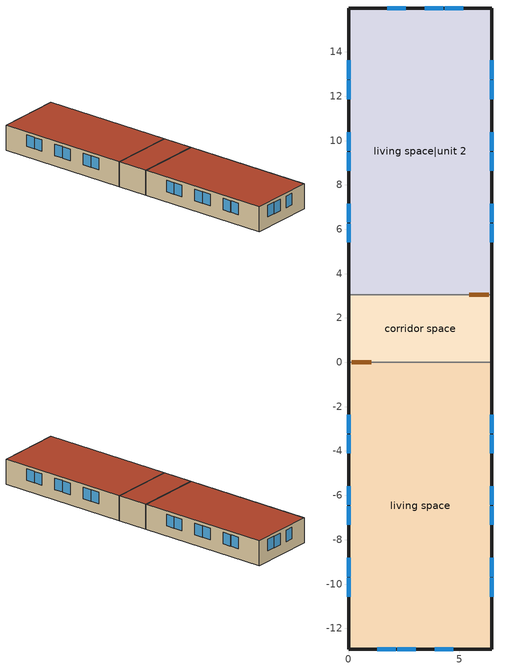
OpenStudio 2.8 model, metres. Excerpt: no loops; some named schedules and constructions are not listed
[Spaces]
living space
 floor foundation (FloorFndGrndFinSlab): 0,-12.93 0,0 6.47,0 6.47,-12.93 z0
 wall outside (WallExtInsFin): 0,0 0,-12.93 6.47,-12.93 6.47,0 z0:2.44
 wall adiabatic (WallIntFinUninsFin): 6.47,0 0,0 z0:2.44
 window (WindowConstruction): 1.28,-12.93 2.12,-12.93 / 2.19,-12.93 3.03,-12.93 / 3.89,-12.93 4.73,-12.93 / 0,-2.36 0,-3.2 / 0,-3.26 0,-4.11 / 0,-5.59 0,-6.44 / 0,-6.5 0,-7.34 / 0,-8.83 0,-9.67 / 0,-9.73 0,-10.57 / 6.47,-10.57 6.47,-9.73 / 6.47,-9.67 6.47,-8.83 / 6.47,-7.34 6.47,-6.5 / 6.47,-6.44 6.47,-5.59 / 6.47,-4.11 6.47,-3.26 / 6.47,-3.2 6.47,-2.36 z1.01:2.13
 roof outside (RoofFinInsExt): 6.47,-12.93 6.47,0 0,0 0,-12.93 z2.44
living space|unit 2
 floor foundation (FloorFndGrndFinSlab 1): 0,3.05 0,15.98 6.47,15.98 6.47,3.05 z0
 wall outside (WallExtInsFin): 6.47,3.05 6.47,15.98 0,15.98 0,3.05 z0:2.44
 wall adiabatic (WallIntFinUninsFin): 0,3.05 6.47,3.05 z0:2.44
 window (WindowConstruction): 5.18,15.98 4.34,15.98 / 4.28,15.98 3.44,15.98 / 2.58,15.98 1.73,15.98 / 0,13.62 0,12.78 / 0,12.72 0,11.87 / 0,10.39 0,9.54 / 0,9.48 0,8.64 / 0,7.15 0,6.31 / 0,6.25 0,5.41 / 6.47,5.41 6.47,6.25 / 6.47,6.31 6.47,7.15 / 6.47,8.64 6.47,9.48 / 6.47,9.54 6.47,10.39 / 6.47,11.87 6.47,12.72 / 6.47,12.78 6.47,13.62 z1.01:2.13
 roof outside (RoofFinInsExt): 6.47,3.05 6.47,15.98 0,15.98 0,3.05 z2.44
corridor space
 floor foundation (FloorFndGrndUnfinSlab): 0,0 0,3.05 6.47,3.05 6.47,0 z0
 wall outside (WallExtUninsUnfin): 0,3.05 0,0 / 6.47,0 6.47,3.05 z0:2.44
 wall adiabatic (WallIntUnfinUninsUnfin): 6.47,3.05 0,3.05 / 0,0 6.47,0 z0:2.44
 door inside (UninsDoor): 0.15,0 1.02,0 / 6.31,3.05 5.44,3.05 z0:2.13
 roof outside (RoofUnfinUninsExt): 6.47,0 6.47,3.05 0,3.05 0,0 z2.44
[Schedule:Rule] Apply Sunday=Yes; Apply Monday=Yes; Apply Tuesday=Yes; Apply Wednesday=Yes; Apply Thursday=Yes; Apply Friday=Yes; Apply Saturday=Yes
Name | Schedule Ruleset | Rule Order | Day Schedule | Date Specification Type | Start Month | Start Day | End Month | End Day | Specific Month 1 | Specific Day 1 | Specific Month 2 | Specific Day 2 | Specific Month 3 | Specific Day 3 | Specific Month 4 | Specific Day 4 | Specific Month 5 | Specific Day 5 | Specific Month 6 | Specific Day 6 | Specific Month 7 | Specific Day 7 | Specific Month 8 | Specific Day 8 | Specific Month 9 | Specific Day 9 | Specific Month 10 | Specific Day 10 | Specific Month 11 | Specific Day 11 | Specific Month 12 | Specific Day 12 | Specific Month 13 | Specific Day 13 | Specific Month 14 | Specific Day 14 | Specific Month 15 | Specific Day 15 | Specific Month 16 | Specific Day 16 | Specific Month 17 | Specific Day 17 | Specific Month 18 | Specific Day 18 | Specific Month 19 | Specific Day 19 | Specific Month 20 | Specific Day 20 | Specific Month 21 | Specific Day 21 | Specific Month 22 | Specific Day 22 | Specific Month 23 | Specific Day 23 | Specific Month 24 | Specific Day 24 | Specific Month 25 | Specific Day 25 | Specific Month 26 | Specific Day 26 | Specific Month 27 | Specific Day 27 | Specific Month 28 | Specific Day 28 | Specific Month 29 | Specific Day 29 | Specific Month 30 | Specific Day 30 | Specific Month 31 | Specific Day 31 | Specific Month 32 | Specific Day 32 | Specific Month 33 | Specific Day 33 | Specific Month 34 | Specific Day 34 | Specific Month 35 | Specific Day 35 | Specific Month 36 | Specific Day 36 | Specific Month 37 | Specific Day 37 | Specific Month 38 | Specific Day 38 | Specific Month 39 | Specific Day 39 | Specific Month 40 | Specific Day 40 | Specific Month 41 | Specific Day 41 | Specific Month 42 | Specific Day 42 | Specific Month 43 | Specific Day 43 | Specific Month 44 | Specific Day 44 | Specific Month 45 | Specific Day 45 | Specific Month 46 | Specific Day 46 | Specific Month 47 | Specific Day 47 | Specific Month 48 | Specific Day 48 | Specific Month 49 | Specific Day 49 | Specific Month 50 | Specific Day 50 | Specific Month 51 | Specific Day 51 | Specific Month 52 | Specific Day 52 | Specific Month 53 | Specific Day 53
res refrig schedule allday ruleset11 | res refrig schedule | 1 | res refrig schedule allday11 | DateRange | 11 | 1 | 11 | 30
res refrig schedule allday ruleset12 | res refrig schedule | 0 | res refrig schedule allday12 | DateRange | 12 | 1 | 12 | 31
res cw schedule allday ruleset1 | res cw schedule | 6 | res cw schedule allday1 | SpecificDates |  |  |  |  | 1 | 1 | 1 | 8 | 1 | 15 | 1 | 22 | 1 | 29 | 2 | 5 | 2 | 12 | 2 | 19 | 2 | 26 | 3 | 5 | 3 | 12 | 3 | 19 | 3 | 26 | 4 | 2 | 4 | 9 | 4 | 16 | 4 | 23 | 4 | 30 | 5 | 7 | 5 | 14 | 5 | 21 | 5 | 28 | 6 | 4 | 6 | 11 | 6 | 18 | 6 | 25 | 7 | 2 | 7 | 9 | 7 | 16 | 7 | 23 | 7 | 30 | 8 | 6 | 8 | 13 | 8 | 20 | 8 | 27 | 9 | 3 | 9 | 10 | 9 | 17 | 9 | 24 | 10 | 1 | 10 | 8 | 10 | 15 | 10 | 22 | 10 | 29 | 11 | 5 | 11 | 12 | 11 | 19 | 11 | 26 | 12 | 3 | 12 | 10 | 12 | 17 | 12 | 24 | 12 | 31
res cw schedule allday ruleset2 | res cw schedule | 5 | res cw schedule allday2 | SpecificDates |  |  |  |  | 1 | 2 | 1 | 9 | 1 | 16 | 1 | 23 | 1 | 30 | 2 | 6 | 2 | 13 | 2 | 20 | 2 | 27 | 3 | 6 | 3 | 13 | 3 | 20 | 3 | 27 | 4 | 3 | 4 | 10 | 4 | 17 | 4 | 24 | 5 | 1 | 5 | 8 | 5 | 15 | 5 | 22 | 5 | 29 | 6 | 5 | 6 | 12 | 6 | 19 | 6 | 26 | 7 | 3 | 7 | 10 | 7 | 17 | 7 | 24 | 7 | 31 | 8 | 7 | 8 | 14 | 8 | 21 | 8 | 28 | 9 | 4 | 9 | 11 | 9 | 18 | 9 | 25 | 10 | 2 | 10 | 9 | 10 | 16 | 10 | 23 | 10 | 30 | 11 | 6 | 11 | 13 | 11 | 20 | 11 | 27 | 12 | 4 | 12 | 11 | 12 | 18 | 12 | 25
res cw schedule allday ruleset3 | res cw schedule | 4 | res cw schedule allday3 | SpecificDates |  |  |  |  | 1 | 3 | 1 | 10 | 1 | 17 | 1 | 24 | 1 | 31 | 2 | 7 | 2 | 14 | 2 | 21 | 2 | 28 | 3 | 7 | 3 | 14 | 3 | 21 | 3 | 28 | 4 | 4 | 4 | 11 | 4 | 18 | 4 | 25 | 5 | 2 | 5 | 9 | 5 | 16 | 5 | 23 | 5 | 30 | 6 | 6 | 6 | 13 | 6 | 20 | 6 | 27 | 7 | 4 | 7 | 11 | 7 | 18 | 7 | 25 | 8 | 1 | 8 | 8 | 8 | 15 | 8 | 22 | 8 | 29 | 9 | 5 | 9 | 12 | 9 | 19 | 9 | 26 | 10 | 3 | 10 | 10 | 10 | 17 | 10 | 24 | 10 | 31 | 11 | 7 | 11 | 14 | 11 | 21 | 11 | 28 | 12 | 5 | 12 | 12 | 12 | 19 | 12 | 26
res cw schedule allday ruleset4 | res cw schedule | 3 | res cw schedule allday4 | SpecificDates |  |  |  |  | 1 | 4 | 1 | 11 | 1 | 18 | 1 | 25 | 2 | 1 | 2 | 8 | 2 | 15 | 2 | 22 | 3 | 1 | 3 | 8 | 3 | 15 | 3 | 22 | 3 | 29 | 4 | 5 | 4 | 12 | 4 | 19 | 4 | 26 | 5 | 3 | 5 | 10 | 5 | 17 | 5 | 24 | 5 | 31 | 6 | 7 | 6 | 14 | 6 | 21 | 6 | 28 | 7 | 5 | 7 | 12 | 7 | 19 | 7 | 26 | 8 | 2 | 8 | 9 | 8 | 16 | 8 | 23 | 8 | 30 | 9 | 6 | 9 | 13 | 9 | 20 | 9 | 27 | 10 | 4 | 10 | 11 | 10 | 18 | 10 | 25 | 11 | 1 | 11 | 8 | 11 | 15 | 11 | 22 | 11 | 29 | 12 | 6 | 12 | 13 | 12 | 20 | 12 | 27
res cw schedule allday ruleset5 | res cw schedule | 2 | res cw schedule allday5 | SpecificDates |  |  |  |  | 1 | 5 | 1 | 12 | 1 | 19 | 1 | 26 | 2 | 2 | 2 | 9 | 2 | 16 | 2 | 23 | 3 | 2 | 3 | 9 | 3 | 16 | 3 | 23 | 3 | 30 | 4 | 6 | 4 | 13 | 4 | 20 | 4 | 27 | 5 | 4 | 5 | 11 | 5 | 18 | 5 | 25 | 6 | 1 | 6 | 8 | 6 | 15 | 6 | 22 | 6 | 29 | 7 | 6 | 7 | 13 | 7 | 20 | 7 | 27 | 8 | 3 | 8 | 10 | 8 | 17 | 8 | 24 | 8 | 31 | 9 | 7 | 9 | 14 | 9 | 21 | 9 | 28 | 10 | 5 | 10 | 12 | 10 | 19 | 10 | 26 | 11 | 2 | 11 | 9 | 11 | 16 | 11 | 23 | 11 | 30 | 12 | 7 | 12 | 14 | 12 | 21 | 12 | 28
res cw schedule allday ruleset6 | res cw schedule | 1 | res cw schedule allday6 | SpecificDates |  |  |  |  | 1 | 6 | 1 | 13 | 1 | 20 | 1 | 27 | 2 | 3 | 2 | 10 | 2 | 17 | 2 | 24 | 3 | 3 | 3 | 10 | 3 | 17 | 3 | 24 | 3 | 31 | 4 | 7 | 4 | 14 | 4 | 21 | 4 | 28 | 5 | 5 | 5 | 12 | 5 | 19 | 5 | 26 | 6 | 2 | 6 | 9 | 6 | 16 | 6 | 23 | 6 | 30 | 7 | 7 | 7 | 14 | 7 | 21 | 7 | 28 | 8 | 4 | 8 | 11 | 8 | 18 | 8 | 25 | 9 | 1 | 9 | 8 | 9 | 15 | 9 | 22 | 9 | 29 | 10 | 6 | 10 | 13 | 10 | 20 | 10 | 27 | 11 | 3 | 11 | 10 | 11 | 17 | 11 | 24 | 12 | 1 | 12 | 8 | 12 | 15 | 12 | 22 | 12 | 29
res cw schedule allday ruleset7 | res cw schedule | 0 | res cw schedule allday7 | SpecificDates |  |  |  |  | 1 | 7 | 1 | 14 | 1 | 21 | 1 | 28 | 2 | 4 | 2 | 11 | 2 | 18 | 2 | 25 | 3 | 4 | 3 | 11 | 3 | 18 | 3 | 25 | 4 | 1 | 4 | 8 | 4 | 15 | 4 | 22 | 4 | 29 | 5 | 6 | 5 | 13 | 5 | 20 | 5 | 27 | 6 | 3 | 6 | 10 | 6 | 17 | 6 | 24 | 7 | 1 | 7 | 8 | 7 | 15 | 7 | 22 | 7 | 29 | 8 | 5 | 8 | 12 | 8 | 19 | 8 | 26 | 9 | 2 | 9 | 9 | 9 | 16 | 9 | 23 | 9 | 30 | 10 | 7 | 10 | 14 | 10 | 21 | 10 | 28 | 11 | 4 | 11 | 11 | 11 | 18 | 11 | 25 | 12 | 2 | 12 | 9 | 12 | 16 | 12 | 23 | 12 | 30
res cw schedule allday ruleset1 1 | res cw schedule 1 | 6 | res cw schedule allday1 1 | SpecificDates |  |  |  |  | 1 | 1 | 1 | 8 | 1 | 15 | 1 | 22 | 1 | 29 | 2 | 5 | 2 | 12 | 2 | 19 | 2 | 26 | 3 | 5 | 3 | 12 | 3 | 19 | 3 | 26 | 4 | 2 | 4 | 9 | 4 | 16 | 4 | 23 | 4 | 30 | 5 | 7 | 5 | 14 | 5 | 21 | 5 | 28 | 6 | 4 | 6 | 11 | 6 | 18 | 6 | 25 | 7 | 2 | 7 | 9 | 7 | 16 | 7 | 23 | 7 | 30 | 8 | 6 | 8 | 13 | 8 | 20 | 8 | 27 | 9 | 3 | 9 | 10 | 9 | 17 | 9 | 24 | 10 | 1 | 10 | 8 | 10 | 15 | 10 | 22 | 10 | 29 | 11 | 5 | 11 | 12 | 11 | 19 | 11 | 26 | 12 | 3 | 12 | 10 | 12 | 17 | 12 | 24 | 12 | 31
res cw schedule allday ruleset2 1 | res cw schedule 1 | 5 | res cw schedule allday2 1 | SpecificDates |  |  |  |  | 1 | 2 | 1 | 9 | 1 | 16 | 1 | 23 | 1 | 30 | 2 | 6 | 2 | 13 | 2 | 20 | 2 | 27 | 3 | 6 | 3 | 13 | 3 | 20 | 3 | 27 | 4 | 3 | 4 | 10 | 4 | 17 | 4 | 24 | 5 | 1 | 5 | 8 | 5 | 15 | 5 | 22 | 5 | 29 | 6 | 5 | 6 | 12 | 6 | 19 | 6 | 26 | 7 | 3 | 7 | 10 | 7 | 17 | 7 | 24 | 7 | 31 | 8 | 7 | 8 | 14 | 8 | 21 | 8 | 28 | 9 | 4 | 9 | 11 | 9 | 18 | 9 | 25 | 10 | 2 | 10 | 9 | 10 | 16 | 10 | 23 | 10 | 30 | 11 | 6 | 11 | 13 | 11 | 20 | 11 | 27 | 12 | 4 | 12 | 11 | 12 | 18 | 12 | 25
res cw schedule allday ruleset3 1 | res cw schedule 1 | 4 | res cw schedule allday3 1 | SpecificDates |  |  |  |  | 1 | 3 | 1 | 10 | 1 | 17 | 1 | 24 | 1 | 31 | 2 | 7 | 2 | 14 | 2 | 21 | 2 | 28 | 3 | 7 | 3 | 14 | 3 | 21 | 3 | 28 | 4 | 4 | 4 | 11 | 4 | 18 | 4 | 25 | 5 | 2 | 5 | 9 | 5 | 16 | 5 | 23 | 5 | 30 | 6 | 6 | 6 | 13 | 6 | 20 | 6 | 27 | 7 | 4 | 7 | 11 | 7 | 18 | 7 | 25 | 8 | 1 | 8 | 8 | 8 | 15 | 8 | 22 | 8 | 29 | 9 | 5 | 9 | 12 | 9 | 19 | 9 | 26 | 10 | 3 | 10 | 10 | 10 | 17 | 10 | 24 | 10 | 31 | 11 | 7 | 11 | 14 | 11 | 21 | 11 | 28 | 12 | 5 | 12 | 12 | 12 | 19 | 12 | 26
res cw schedule allday ruleset4 1 | res cw schedule 1 | 3 | res cw schedule allday4 1 | SpecificDates |  |  |  |  | 1 | 4 | 1 | 11 | 1 | 18 | 1 | 25 | 2 | 1 | 2 | 8 | 2 | 15 | 2 | 22 | 3 | 1 | 3 | 8 | 3 | 15 | 3 | 22 | 3 | 29 | 4 | 5 | 4 | 12 | 4 | 19 | 4 | 26 | 5 | 3 | 5 | 10 | 5 | 17 | 5 | 24 | 5 | 31 | 6 | 7 | 6 | 14 | 6 | 21 | 6 | 28 | 7 | 5 | 7 | 12 | 7 | 19 | 7 | 26 | 8 | 2 | 8 | 9 | 8 | 16 | 8 | 23 | 8 | 30 | 9 | 6 | 9 | 13 | 9 | 20 | 9 | 27 | 10 | 4 | 10 | 11 | 10 | 18 | 10 | 25 | 11 | 1 | 11 | 8 | 11 | 15 | 11 | 22 | 11 | 29 | 12 | 6 | 12 | 13 | 12 | 20 | 12 | 27
res cw schedule allday ruleset5 1 | res cw schedule 1 | 2 | res cw schedule allday5 1 | SpecificDates |  |  |  |  | 1 | 5 | 1 | 12 | 1 | 19 | 1 | 26 | 2 | 2 | 2 | 9 | 2 | 16 | 2 | 23 | 3 | 2 | 3 | 9 | 3 | 16 | 3 | 23 | 3 | 30 | 4 | 6 | 4 | 13 | 4 | 20 | 4 | 27 | 5 | 4 | 5 | 11 | 5 | 18 | 5 | 25 | 6 | 1 | 6 | 8 | 6 | 15 | 6 | 22 | 6 | 29 | 7 | 6 | 7 | 13 | 7 | 20 | 7 | 27 | 8 | 3 | 8 | 10 | 8 | 17 | 8 | 24 | 8 | 31 | 9 | 7 | 9 | 14 | 9 | 21 | 9 | 28 | 10 | 5 | 10 | 12 | 10 | 19 | 10 | 26 | 11 | 2 | 11 | 9 | 11 | 16 | 11 | 23 | 11 | 30 | 12 | 7 | 12 | 14 | 12 | 21 | 12 | 28
res cw schedule allday ruleset6 1 | res cw schedule 1 | 1 | res cw schedule allday6 1 | SpecificDates |  |  |  |  | 1 | 6 | 1 | 13 | 1 | 20 | 1 | 27 | 2 | 3 | 2 | 10 | 2 | 17 | 2 | 24 | 3 | 3 | 3 | 10 | 3 | 17 | 3 | 24 | 3 | 31 | 4 | 7 | 4 | 14 | 4 | 21 | 4 | 28 | 5 | 5 | 5 | 12 | 5 | 19 | 5 | 26 | 6 | 2 | 6 | 9 | 6 | 16 | 6 | 23 | 6 | 30 | 7 | 7 | 7 | 14 | 7 | 21 | 7 | 28 | 8 | 4 | 8 | 11 | 8 | 18 | 8 | 25 | 9 | 1 | 9 | 8 | 9 | 15 | 9 | 22 | 9 | 29 | 10 | 6 | 10 | 13 | 10 | 20 | 10 | 27 | 11 | 3 | 11 | 10 | 11 | 17 | 11 | 24 | 12 | 1 | 12 | 8 | 12 | 15 | 12 | 22 | 12 | 29
res cw schedule allday ruleset7 1 | res cw schedule 1 | 0 | res cw schedule allday7 1 | SpecificDates |  |  |  |  | 1 | 7 | 1 | 14 | 1 | 21 | 1 | 28 | 2 | 4 | 2 | 11 | 2 | 18 | 2 | 25 | 3 | 4 | 3 | 11 | 3 | 18 | 3 | 25 | 4 | 1 | 4 | 8 | 4 | 15 | 4 | 22 | 4 | 29 | 5 | 6 | 5 | 13 | 5 | 20 | 5 | 27 | 6 | 3 | 6 | 10 | 6 | 17 | 6 | 24 | 7 | 1 | 7 | 8 | 7 | 15 | 7 | 22 | 7 | 29 | 8 | 5 | 8 | 12 | 8 | 19 | 8 | 26 | 9 | 2 | 9 | 9 | 9 | 16 | 9 | 23 | 9 | 30 | 10 | 7 | 10 | 14 | 10 | 21 | 10 | 28 | 11 | 4 | 11 | 11 | 11 | 18 | 11 | 25 | 12 | 2 | 12 | 9 | 12 | 16 | 12 | 23 | 12 | 30
res cd gas schedule allday ruleset1 | res cd gas schedule | 6 | res cd gas schedule allday1 | SpecificDates |  |  |  |  | 1 | 1 | 1 | 8 | 1 | 15 | 1 | 22 | 1 | 29 | 2 | 5 | 2 | 12 | 2 | 19 | 2 | 26 | 3 | 5 | 3 | 12 | 3 | 19 | 3 | 26 | 4 | 2 | 4 | 9 | 4 | 16 | 4 | 23 | 4 | 30 | 5 | 7 | 5 | 14 | 5 | 21 | 5 | 28 | 6 | 4 | 6 | 11 | 6 | 18 | 6 | 25 | 7 | 2 | 7 | 9 | 7 | 16 | 7 | 23 | 7 | 30 | 8 | 6 | 8 | 13 | 8 | 20 | 8 | 27 | 9 | 3 | 9 | 10 | 9 | 17 | 9 | 24 | 10 | 1 | 10 | 8 | 10 | 15 | 10 | 22 | 10 | 29 | 11 | 5 | 11 | 12 | 11 | 19 | 11 | 26 | 12 | 3 | 12 | 10 | 12 | 17 | 12 | 24 | 12 | 31
res cd gas schedule allday ruleset2 | res cd gas schedule | 5 | res cd gas schedule allday2 | SpecificDates |  |  |  |  | 1 | 2 | 1 | 9 | 1 | 16 | 1 | 23 | 1 | 30 | 2 | 6 | 2 | 13 | 2 | 20 | 2 | 27 | 3 | 6 | 3 | 13 | 3 | 20 | 3 | 27 | 4 | 3 | 4 | 10 | 4 | 17 | 4 | 24 | 5 | 1 | 5 | 8 | 5 | 15 | 5 | 22 | 5 | 29 | 6 | 5 | 6 | 12 | 6 | 19 | 6 | 26 | 7 | 3 | 7 | 10 | 7 | 17 | 7 | 24 | 7 | 31 | 8 | 7 | 8 | 14 | 8 | 21 | 8 | 28 | 9 | 4 | 9 | 11 | 9 | 18 | 9 | 25 | 10 | 2 | 10 | 9 | 10 | 16 | 10 | 23 | 10 | 30 | 11 | 6 | 11 | 13 | 11 | 20 | 11 | 27 | 12 | 4 | 12 | 11 | 12 | 18 | 12 | 25
res cd gas schedule allday ruleset3 | res cd gas schedule | 4 | res cd gas schedule allday3 | SpecificDates |  |  |  |  | 1 | 3 | 1 | 10 | 1 | 17 | 1 | 24 | 1 | 31 | 2 | 7 | 2 | 14 | 2 | 21 | 2 | 28 | 3 | 7 | 3 | 14 | 3 | 21 | 3 | 28 | 4 | 4 | 4 | 11 | 4 | 18 | 4 | 25 | 5 | 2 | 5 | 9 | 5 | 16 | 5 | 23 | 5 | 30 | 6 | 6 | 6 | 13 | 6 | 20 | 6 | 27 | 7 | 4 | 7 | 11 | 7 | 18 | 7 | 25 | 8 | 1 | 8 | 8 | 8 | 15 | 8 | 22 | 8 | 29 | 9 | 5 | 9 | 12 | 9 | 19 | 9 | 26 | 10 | 3 | 10 | 10 | 10 | 17 | 10 | 24 | 10 | 31 | 11 | 7 | 11 | 14 | 11 | 21 | 11 | 28 | 12 | 5 | 12 | 12 | 12 | 19 | 12 | 26
res cd gas schedule allday ruleset4 | res cd gas schedule | 3 | res cd gas schedule allday4 | SpecificDates |  |  |  |  | 1 | 4 | 1 | 11 | 1 | 18 | 1 | 25 | 2 | 1 | 2 | 8 | 2 | 15 | 2 | 22 | 3 | 1 | 3 | 8 | 3 | 15 | 3 | 22 | 3 | 29 | 4 | 5 | 4 | 12 | 4 | 19 | 4 | 26 | 5 | 3 | 5 | 10 | 5 | 17 | 5 | 24 | 5 | 31 | 6 | 7 | 6 | 14 | 6 | 21 | 6 | 28 | 7 | 5 | 7 | 12 | 7 | 19 | 7 | 26 | 8 | 2 | 8 | 9 | 8 | 16 | 8 | 23 | 8 | 30 | 9 | 6 | 9 | 13 | 9 | 20 | 9 | 27 | 10 | 4 | 10 | 11 | 10 | 18 | 10 | 25 | 11 | 1 | 11 | 8 | 11 | 15 | 11 | 22 | 11 | 29 | 12 | 6 | 12 | 13 | 12 | 20 | 12 | 27
res cd gas schedule allday ruleset5 | res cd gas schedule | 2 | res cd gas schedule allday5 | SpecificDates |  |  |  |  | 1 | 5 | 1 | 12 | 1 | 19 | 1 | 26 | 2 | 2 | 2 | 9 | 2 | 16 | 2 | 23 | 3 | 2 | 3 | 9 | 3 | 16 | 3 | 23 | 3 | 30 | 4 | 6 | 4 | 13 | 4 | 20 | 4 | 27 | 5 | 4 | 5 | 11 | 5 | 18 | 5 | 25 | 6 | 1 | 6 | 8 | 6 | 15 | 6 | 22 | 6 | 29 | 7 | 6 | 7 | 13 | 7 | 20 | 7 | 27 | 8 | 3 | 8 | 10 | 8 | 17 | 8 | 24 | 8 | 31 | 9 | 7 | 9 | 14 | 9 | 21 | 9 | 28 | 10 | 5 | 10 | 12 | 10 | 19 | 10 | 26 | 11 | 2 | 11 | 9 | 11 | 16 | 11 | 23 | 11 | 30 | 12 | 7 | 12 | 14 | 12 | 21 | 12 | 28
res cd gas schedule allday ruleset6 | res cd gas schedule | 1 | res cd gas schedule allday6 | SpecificDates |  |  |  |  | 1 | 6 | 1 | 13 | 1 | 20 | 1 | 27 | 2 | 3 | 2 | 10 | 2 | 17 | 2 | 24 | 3 | 3 | 3 | 10 | 3 | 17 | 3 | 24 | 3 | 31 | 4 | 7 | 4 | 14 | 4 | 21 | 4 | 28 | 5 | 5 | 5 | 12 | 5 | 19 | 5 | 26 | 6 | 2 | 6 | 9 | 6 | 16 | 6 | 23 | 6 | 30 | 7 | 7 | 7 | 14 | 7 | 21 | 7 | 28 | 8 | 4 | 8 | 11 | 8 | 18 | 8 | 25 | 9 | 1 | 9 | 8 | 9 | 15 | 9 | 22 | 9 | 29 | 10 | 6 | 10 | 13 | 10 | 20 | 10 | 27 | 11 | 3 | 11 | 10 | 11 | 17 | 11 | 24 | 12 | 1 | 12 | 8 | 12 | 15 | 12 | 22 | 12 | 29
res cd gas schedule allday ruleset7 | res cd gas schedule | 0 | res cd gas schedule allday7 | SpecificDates |  |  |  |  | 1 | 7 | 1 | 14 | 1 | 21 | 1 | 28 | 2 | 4 | 2 | 11 | 2 | 18 | 2 | 25 | 3 | 4 | 3 | 11 | 3 | 18 | 3 | 25 | 4 | 1 | 4 | 8 | 4 | 15 | 4 | 22 | 4 | 29 | 5 | 6 | 5 | 13 | 5 | 20 | 5 | 27 | 6 | 3 | 6 | 10 | 6 | 17 | 6 | 24 | 7 | 1 | 7 | 8 | 7 | 15 | 7 | 22 | 7 | 29 | 8 | 5 | 8 | 12 | 8 | 19 | 8 | 26 | 9 | 2 | 9 | 9 | 9 | 16 | 9 | 23 | 9 | 30 | 10 | 7 | 10 | 14 | 10 | 21 | 10 | 28 | 11 | 4 | 11 | 11 | 11 | 18 | 11 | 25 | 12 | 2 | 12 | 9 | 12 | 16 | 12 | 23 | 12 | 30
res dw schedule allday ruleset1 | res dw schedule | 6 | res dw schedule allday1 | SpecificDates |  |  |  |  | 1 | 1 | 1 | 8 | 1 | 15 | 1 | 22 | 1 | 29 | 2 | 5 | 2 | 12 | 2 | 19 | 2 | 26 | 3 | 5 | 3 | 12 | 3 | 19 | 3 | 26 | 4 | 2 | 4 | 9 | 4 | 16 | 4 | 23 | 4 | 30 | 5 | 7 | 5 | 14 | 5 | 21 | 5 | 28 | 6 | 4 | 6 | 11 | 6 | 18 | 6 | 25 | 7 | 2 | 7 | 9 | 7 | 16 | 7 | 23 | 7 | 30 | 8 | 6 | 8 | 13 | 8 | 20 | 8 | 27 | 9 | 3 | 9 | 10 | 9 | 17 | 9 | 24 | 10 | 1 | 10 | 8 | 10 | 15 | 10 | 22 | 10 | 29 | 11 | 5 | 11 | 12 | 11 | 19 | 11 | 26 | 12 | 3 | 12 | 10 | 12 | 17 | 12 | 24 | 12 | 31
res dw schedule allday ruleset2 | res dw schedule | 5 | res dw schedule allday2 | SpecificDates |  |  |  |  | 1 | 2 | 1 | 9 | 1 | 16 | 1 | 23 | 1 | 30 | 2 | 6 | 2 | 13 | 2 | 20 | 2 | 27 | 3 | 6 | 3 | 13 | 3 | 20 | 3 | 27 | 4 | 3 | 4 | 10 | 4 | 17 | 4 | 24 | 5 | 1 | 5 | 8 | 5 | 15 | 5 | 22 | 5 | 29 | 6 | 5 | 6 | 12 | 6 | 19 | 6 | 26 | 7 | 3 | 7 | 10 | 7 | 17 | 7 | 24 | 7 | 31 | 8 | 7 | 8 | 14 | 8 | 21 | 8 | 28 | 9 | 4 | 9 | 11 | 9 | 18 | 9 | 25 | 10 | 2 | 10 | 9 | 10 | 16 | 10 | 23 | 10 | 30 | 11 | 6 | 11 | 13 | 11 | 20 | 11 | 27 | 12 | 4 | 12 | 11 | 12 | 18 | 12 | 25
res dw schedule allday ruleset3 | res dw schedule | 4 | res dw schedule allday3 | SpecificDates |  |  |  |  | 1 | 3 | 1 | 10 | 1 | 17 | 1 | 24 | 1 | 31 | 2 | 7 | 2 | 14 | 2 | 21 | 2 | 28 | 3 | 7 | 3 | 14 | 3 | 21 | 3 | 28 | 4 | 4 | 4 | 11 | 4 | 18 | 4 | 25 | 5 | 2 | 5 | 9 | 5 | 16 | 5 | 23 | 5 | 30 | 6 | 6 | 6 | 13 | 6 | 20 | 6 | 27 | 7 | 4 | 7 | 11 | 7 | 18 | 7 | 25 | 8 | 1 | 8 | 8 | 8 | 15 | 8 | 22 | 8 | 29 | 9 | 5 | 9 | 12 | 9 | 19 | 9 | 26 | 10 | 3 | 10 | 10 | 10 | 17 | 10 | 24 | 10 | 31 | 11 | 7 | 11 | 14 | 11 | 21 | 11 | 28 | 12 | 5 | 12 | 12 | 12 | 19 | 12 | 26
res dw schedule allday ruleset4 | res dw schedule | 3 | res dw schedule allday4 | SpecificDates |  |  |  |  | 1 | 4 | 1 | 11 | 1 | 18 | 1 | 25 | 2 | 1 | 2 | 8 | 2 | 15 | 2 | 22 | 3 | 1 | 3 | 8 | 3 | 15 | 3 | 22 | 3 | 29 | 4 | 5 | 4 | 12 | 4 | 19 | 4 | 26 | 5 | 3 | 5 | 10 | 5 | 17 | 5 | 24 | 5 | 31 | 6 | 7 | 6 | 14 | 6 | 21 | 6 | 28 | 7 | 5 | 7 | 12 | 7 | 19 | 7 | 26 | 8 | 2 | 8 | 9 | 8 | 16 | 8 | 23 | 8 | 30 | 9 | 6 | 9 | 13 | 9 | 20 | 9 | 27 | 10 | 4 | 10 | 11 | 10 | 18 | 10 | 25 | 11 | 1 | 11 | 8 | 11 | 15 | 11 | 22 | 11 | 29 | 12 | 6 | 12 | 13 | 12 | 20 | 12 | 27
res dw schedule allday ruleset5 | res dw schedule | 2 | res dw schedule allday5 | SpecificDates |  |  |  |  | 1 | 5 | 1 | 12 | 1 | 19 | 1 | 26 | 2 | 2 | 2 | 9 | 2 | 16 | 2 | 23 | 3 | 2 | 3 | 9 | 3 | 16 | 3 | 23 | 3 | 30 | 4 | 6 | 4 | 13 | 4 | 20 | 4 | 27 | 5 | 4 | 5 | 11 | 5 | 18 | 5 | 25 | 6 | 1 | 6 | 8 | 6 | 15 | 6 | 22 | 6 | 29 | 7 | 6 | 7 | 13 | 7 | 20 | 7 | 27 | 8 | 3 | 8 | 10 | 8 | 17 | 8 | 24 | 8 | 31 | 9 | 7 | 9 | 14 | 9 | 21 | 9 | 28 | 10 | 5 | 10 | 12 | 10 | 19 | 10 | 26 | 11 | 2 | 11 | 9 | 11 | 16 | 11 | 23 | 11 | 30 | 12 | 7 | 12 | 14 | 12 | 21 | 12 | 28
res dw schedule allday ruleset6 | res dw schedule | 1 | res dw schedule allday6 | SpecificDates |  |  |  |  | 1 | 6 | 1 | 13 | 1 | 20 | 1 | 27 | 2 | 3 | 2 | 10 | 2 | 17 | 2 | 24 | 3 | 3 | 3 | 10 | 3 | 17 | 3 | 24 | 3 | 31 | 4 | 7 | 4 | 14 | 4 | 21 | 4 | 28 | 5 | 5 | 5 | 12 | 5 | 19 | 5 | 26 | 6 | 2 | 6 | 9 | 6 | 16 | 6 | 23 | 6 | 30 | 7 | 7 | 7 | 14 | 7 | 21 | 7 | 28 | 8 | 4 | 8 | 11 | 8 | 18 | 8 | 25 | 9 | 1 | 9 | 8 | 9 | 15 | 9 | 22 | 9 | 29 | 10 | 6 | 10 | 13 | 10 | 20 | 10 | 27 | 11 | 3 | 11 | 10 | 11 | 17 | 11 | 24 | 12 | 1 | 12 | 8 | 12 | 15 | 12 | 22 | 12 | 29
res dw schedule allday ruleset7 | res dw schedule | 0 | res dw schedule allday7 | SpecificDates |  |  |  |  | 1 | 7 | 1 | 14 | 1 | 21 | 1 | 28 | 2 | 4 | 2 | 11 | 2 | 18 | 2 | 25 | 3 | 4 | 3 | 11 | 3 | 18 | 3 | 25 | 4 | 1 | 4 | 8 | 4 | 15 | 4 | 22 | 4 | 29 | 5 | 6 | 5 | 13 | 5 | 20 | 5 | 27 | 6 | 3 | 6 | 10 | 6 | 17 | 6 | 24 | 7 | 1 | 7 | 8 | 7 | 15 | 7 | 22 | 7 | 29 | 8 | 5 | 8 | 12 | 8 | 19 | 8 | 26 | 9 | 2 | 9 | 9 | 9 | 16 | 9 | 23 | 9 | 30 | 10 | 7 | 10 | 14 | 10 | 21 | 10 | 28 | 11 | 4 | 11 | 11 | 11 | 18 | 11 | 25 | 12 | 2 | 12 | 9 | 12 | 16 | 12 | 23 | 12 | 30
res dw schedule allday ruleset1 1 | res dw schedule 1 | 6 | res dw schedule allday1 1 | SpecificDates |  |  |  |  | 1 | 1 | 1 | 8 | 1 | 15 | 1 | 22 | 1 | 29 | 2 | 5 | 2 | 12 | 2 | 19 | 2 | 26 | 3 | 5 | 3 | 12 | 3 | 19 | 3 | 26 | 4 | 2 | 4 | 9 | 4 | 16 | 4 | 23 | 4 | 30 | 5 | 7 | 5 | 14 | 5 | 21 | 5 | 28 | 6 | 4 | 6 | 11 | 6 | 18 | 6 | 25 | 7 | 2 | 7 | 9 | 7 | 16 | 7 | 23 | 7 | 30 | 8 | 6 | 8 | 13 | 8 | 20 | 8 | 27 | 9 | 3 | 9 | 10 | 9 | 17 | 9 | 24 | 10 | 1 | 10 | 8 | 10 | 15 | 10 | 22 | 10 | 29 | 11 | 5 | 11 | 12 | 11 | 19 | 11 | 26 | 12 | 3 | 12 | 10 | 12 | 17 | 12 | 24 | 12 | 31
res dw schedule allday ruleset2 1 | res dw schedule 1 | 5 | res dw schedule allday2 1 | SpecificDates |  |  |  |  | 1 | 2 | 1 | 9 | 1 | 16 | 1 | 23 | 1 | 30 | 2 | 6 | 2 | 13 | 2 | 20 | 2 | 27 | 3 | 6 | 3 | 13 | 3 | 20 | 3 | 27 | 4 | 3 | 4 | 10 | 4 | 17 | 4 | 24 | 5 | 1 | 5 | 8 | 5 | 15 | 5 | 22 | 5 | 29 | 6 | 5 | 6 | 12 | 6 | 19 | 6 | 26 | 7 | 3 | 7 | 10 | 7 | 17 | 7 | 24 | 7 | 31 | 8 | 7 | 8 | 14 | 8 | 21 | 8 | 28 | 9 | 4 | 9 | 11 | 9 | 18 | 9 | 25 | 10 | 2 | 10 | 9 | 10 | 16 | 10 | 23 | 10 | 30 | 11 | 6 | 11 | 13 | 11 | 20 | 11 | 27 | 12 | 4 | 12 | 11 | 12 | 18 | 12 | 25
res dw schedule allday ruleset3 1 | res dw schedule 1 | 4 | res dw schedule allday3 1 | SpecificDates |  |  |  |  | 1 | 3 | 1 | 10 | 1 | 17 | 1 | 24 | 1 | 31 | 2 | 7 | 2 | 14 | 2 | 21 | 2 | 28 | 3 | 7 | 3 | 14 | 3 | 21 | 3 | 28 | 4 | 4 | 4 | 11 | 4 | 18 | 4 | 25 | 5 | 2 | 5 | 9 | 5 | 16 | 5 | 23 | 5 | 30 | 6 | 6 | 6 | 13 | 6 | 20 | 6 | 27 | 7 | 4 | 7 | 11 | 7 | 18 | 7 | 25 | 8 | 1 | 8 | 8 | 8 | 15 | 8 | 22 | 8 | 29 | 9 | 5 | 9 | 12 | 9 | 19 | 9 | 26 | 10 | 3 | 10 | 10 | 10 | 17 | 10 | 24 | 10 | 31 | 11 | 7 | 11 | 14 | 11 | 21 | 11 | 28 | 12 | 5 | 12 | 12 | 12 | 19 | 12 | 26
res dw schedule allday ruleset4 1 | res dw schedule 1 | 3 | res dw schedule allday4 1 | SpecificDates |  |  |  |  | 1 | 4 | 1 | 11 | 1 | 18 | 1 | 25 | 2 | 1 | 2 | 8 | 2 | 15 | 2 | 22 | 3 | 1 | 3 | 8 | 3 | 15 | 3 | 22 | 3 | 29 | 4 | 5 | 4 | 12 | 4 | 19 | 4 | 26 | 5 | 3 | 5 | 10 | 5 | 17 | 5 | 24 | 5 | 31 | 6 | 7 | 6 | 14 | 6 | 21 | 6 | 28 | 7 | 5 | 7 | 12 | 7 | 19 | 7 | 26 | 8 | 2 | 8 | 9 | 8 | 16 | 8 | 23 | 8 | 30 | 9 | 6 | 9 | 13 | 9 | 20 | 9 | 27 | 10 | 4 | 10 | 11 | 10 | 18 | 10 | 25 | 11 | 1 | 11 | 8 | 11 | 15 | 11 | 22 | 11 | 29 | 12 | 6 | 12 | 13 | 12 | 20 | 12 | 27
res dw schedule allday ruleset5 1 | res dw schedule 1 | 2 | res dw schedule allday5 1 | SpecificDates |  |  |  |  | 1 | 5 | 1 | 12 | 1 | 19 | 1 | 26 | 2 | 2 | 2 | 9 | 2 | 16 | 2 | 23 | 3 | 2 | 3 | 9 | 3 | 16 | 3 | 23 | 3 | 30 | 4 | 6 | 4 | 13 | 4 | 20 | 4 | 27 | 5 | 4 | 5 | 11 | 5 | 18 | 5 | 25 | 6 | 1 | 6 | 8 | 6 | 15 | 6 | 22 | 6 | 29 | 7 | 6 | 7 | 13 | 7 | 20 | 7 | 27 | 8 | 3 | 8 | 10 | 8 | 17 | 8 | 24 | 8 | 31 | 9 | 7 | 9 | 14 | 9 | 21 | 9 | 28 | 10 | 5 | 10 | 12 | 10 | 19 | 10 | 26 | 11 | 2 | 11 | 9 | 11 | 16 | 11 | 23 | 11 | 30 | 12 | 7 | 12 | 14 | 12 | 21 | 12 | 28
res dw schedule allday ruleset6 1 | res dw schedule 1 | 1 | res dw schedule allday6 1 | SpecificDates |  |  |  |  | 1 | 6 | 1 | 13 | 1 | 20 | 1 | 27 | 2 | 3 | 2 | 10 | 2 | 17 | 2 | 24 | 3 | 3 | 3 | 10 | 3 | 17 | 3 | 24 | 3 | 31 | 4 | 7 | 4 | 14 | 4 | 21 | 4 | 28 | 5 | 5 | 5 | 12 | 5 | 19 | 5 | 26 | 6 | 2 | 6 | 9 | 6 | 16 | 6 | 23 | 6 | 30 | 7 | 7 | 7 | 14 | 7 | 21 | 7 | 28 | 8 | 4 | 8 | 11 | 8 | 18 | 8 | 25 | 9 | 1 | 9 | 8 | 9 | 15 | 9 | 22 | 9 | 29 | 10 | 6 | 10 | 13 | 10 | 20 | 10 | 27 | 11 | 3 | 11 | 10 | 11 | 17 | 11 | 24 | 12 | 1 | 12 | 8 | 12 | 15 | 12 | 22 | 12 | 29
res dw schedule allday ruleset7 1 | res dw schedule 1 | 0 | res dw schedule allday7 1 | SpecificDates |  |  |  |  | 1 | 7 | 1 | 14 | 1 | 21 | 1 | 28 | 2 | 4 | 2 | 11 | 2 | 18 | 2 | 25 | 3 | 4 | 3 | 11 | 3 | 18 | 3 | 25 | 4 | 1 | 4 | 8 | 4 | 15 | 4 | 22 | 4 | 29 | 5 | 6 | 5 | 13 | 5 | 20 | 5 | 27 | 6 | 3 | 6 | 10 | 6 | 17 | 6 | 24 | 7 | 1 | 7 | 8 | 7 | 15 | 7 | 22 | 7 | 29 | 8 | 5 | 8 | 12 | 8 | 19 | 8 | 26 | 9 | 2 | 9 | 9 | 9 | 16 | 9 | 23 | 9 | 30 | 10 | 7 | 10 | 14 | 10 | 21 | 10 | 28 | 11 | 4 | 11 | 11 | 11 | 18 | 11 | 25 | 12 | 2 | 12 | 9 | 12 | 16 | 12 | 23 | 12 | 30
res range gas|false schedule allday ruleset1 | res range gas|false schedule | 11 | res range gas|false schedule allday1 | DateRange | 1 | 1 | 1 | 31
res range gas|false schedule allday ruleset2 | res range gas|false schedule | 10 | res range gas|false schedule allday2 | DateRange | 2 | 1 | 2 | 28
res range gas|false schedule allday ruleset3 | res range gas|false schedule | 9 | res range gas|false schedule allday3 | DateRange | 3 | 1 | 3 | 31
res range gas|false schedule allday ruleset4 | res range gas|false schedule | 8 | res range gas|false schedule allday4 | DateRange | 4 | 1 | 4 | 30
res range gas|false schedule allday ruleset5 | res range gas|false schedule | 7 | res range gas|false schedule allday5 | DateRange | 5 | 1 | 5 | 31
res range gas|false schedule allday ruleset6 | res range gas|false schedule | 6 | res range gas|false schedule allday6 | DateRange | 6 | 1 | 6 | 30
res range gas|false schedule allday ruleset7 | res range gas|false schedule | 5 | res range gas|false schedule allday7 | DateRange | 7 | 1 | 7 | 31
res range gas|false schedule allday ruleset8 | res range gas|false schedule | 4 | res range gas|false schedule allday8 | DateRange | 8 | 1 | 8 | 31
res range gas|false schedule allday ruleset9 | res range gas|false schedule | 3 | res range gas|false schedule allday9 | DateRange | 9 | 1 | 9 | 30
res range gas|false schedule allday ruleset10 | res range gas|false schedule | 2 | res range gas|false schedule allday10 | DateRange | 10 | 1 | 10 | 31
res range gas|false schedule allday ruleset11 | res range gas|false schedule | 1 | res range gas|false schedule allday11 | DateRange | 11 | 1 | 11 | 30
res range gas|false schedule allday ruleset12 | res range gas|false schedule | 0 | res range gas|false schedule allday12 | DateRange | 12 | 1 | 12 | 31
res lighting interior schedule allday ruleset1 | res lighting interior schedule | 11 | res lighting interior schedule allday1 | DateRange | 1 | 1 | 1 | 31
res lighting interior schedule allday ruleset2 | res lighting interior schedule | 10 | res lighting interior schedule allday2 | DateRange | 2 | 1 | 2 | 28
res lighting interior schedule allday ruleset3 | res lighting interior schedule | 9 | res lighting interior schedule allday3 | DateRange | 3 | 1 | 3 | 31
res lighting interior schedule allday ruleset4 | res lighting interior schedule | 8 | res lighting interior schedule allday4 | DateRange | 4 | 1 | 4 | 30
res lighting interior schedule allday ruleset5 | res lighting interior schedule | 7 | res lighting interior schedule allday5 | DateRange | 5 | 1 | 5 | 31
res lighting interior schedule allday ruleset6 | res lighting interior schedule | 6 | res lighting interior schedule allday6 | DateRange | 6 | 1 | 6 | 30
res lighting interior schedule allday ruleset7 | res lighting interior schedule | 5 | res lighting interior schedule allday7 | DateRange | 7 | 1 | 7 | 31
res lighting interior schedule allday ruleset8 | res lighting interior schedule | 4 | res lighting interior schedule allday8 | DateRange | 8 | 1 | 8 | 31
res lighting interior schedule allday ruleset9 | res lighting interior schedule | 3 | res lighting interior schedule allday9 | DateRange | 9 | 1 | 9 | 30
res lighting interior schedule allday ruleset10 | res lighting interior schedule | 2 | res lighting interior schedule allday10 | DateRange | 10 | 1 | 10 | 31
res lighting interior schedule allday ruleset11 | res lighting interior schedule | 1 | res lighting interior schedule allday11 | DateRange | 11 | 1 | 11 | 30
res lighting interior schedule allday ruleset12 | res lighting interior schedule | 0 | res lighting interior schedule allday12 | DateRange | 12 | 1 | 12 | 31
res lighting other schedule allday ruleset1 | res lighting other schedule | 11 | res lighting other schedule allday1 | DateRange | 1 | 1 | 1 | 31
res lighting other schedule allday ruleset2 | res lighting other schedule | 10 | res lighting other schedule allday2 | DateRange | 2 | 1 | 2 | 28
res lighting other schedule allday ruleset3 | res lighting other schedule | 9 | res lighting other schedule allday3 | DateRange | 3 | 1 | 3 | 31
res lighting other schedule allday ruleset4 | res lighting other schedule | 8 | res lighting other schedule allday4 | DateRange | 4 | 1 | 4 | 30
res lighting other schedule allday ruleset5 | res lighting other schedule | 7 | res lighting other schedule allday5 | DateRange | 5 | 1 | 5 | 31
res lighting other schedule allday ruleset6 | res lighting other schedule | 6 | res lighting other schedule allday6 | DateRange | 6 | 1 | 6 | 30
res lighting other schedule allday ruleset7 | res lighting other schedule | 5 | res lighting other schedule allday7 | DateRange | 7 | 1 | 7 | 31
res lighting other schedule allday ruleset8 | res lighting other schedule | 4 | res lighting other schedule allday8 | DateRange | 8 | 1 | 8 | 31
res lighting other schedule allday ruleset9 | res lighting other schedule | 3 | res lighting other schedule allday9 | DateRange | 9 | 1 | 9 | 30
res lighting other schedule allday ruleset10 | res lighting other schedule | 2 | res lighting other schedule allday10 | DateRange | 10 | 1 | 10 | 31
res lighting other schedule allday ruleset11 | res lighting other schedule | 1 | res lighting other schedule allday11 | DateRange | 11 | 1 | 11 | 30
res lighting other schedule allday ruleset12 | res lighting other schedule | 0 | res lighting other schedule allday12 | DateRange | 12 | 1 | 12 | 31
res misc plug loads schedule allday ruleset1 | res misc plug loads schedule | 11 | res misc plug loads schedule allday1 | DateRange | 1 | 1 | 1 | 31
res misc plug loads schedule allday ruleset2 | res misc plug loads schedule | 10 | res misc plug loads schedule allday2 | DateRange | 2 | 1 | 2 | 28
res misc plug loads schedule allday ruleset3 | res misc plug loads schedule | 9 | res misc plug loads schedule allday3 | DateRange | 3 | 1 | 3 | 31
res misc plug loads schedule allday ruleset4 | res misc plug loads schedule | 8 | res misc plug loads schedule allday4 | DateRange | 4 | 1 | 4 | 30
res misc plug loads schedule allday ruleset5 | res misc plug loads schedule | 7 | res misc plug loads schedule allday5 | DateRange | 5 | 1 | 5 | 31
res misc plug loads schedule allday ruleset6 | res misc plug loads schedule | 6 | res misc plug loads schedule allday6 | DateRange | 6 | 1 | 6 | 30
res misc plug loads schedule allday ruleset7 | res misc plug loads schedule | 5 | res misc plug loads schedule allday7 | DateRange | 7 | 1 | 7 | 31
res misc plug loads schedule allday ruleset8 | res misc plug loads schedule | 4 | res misc plug loads schedule allday8 | DateRange | 8 | 1 | 8 | 31
